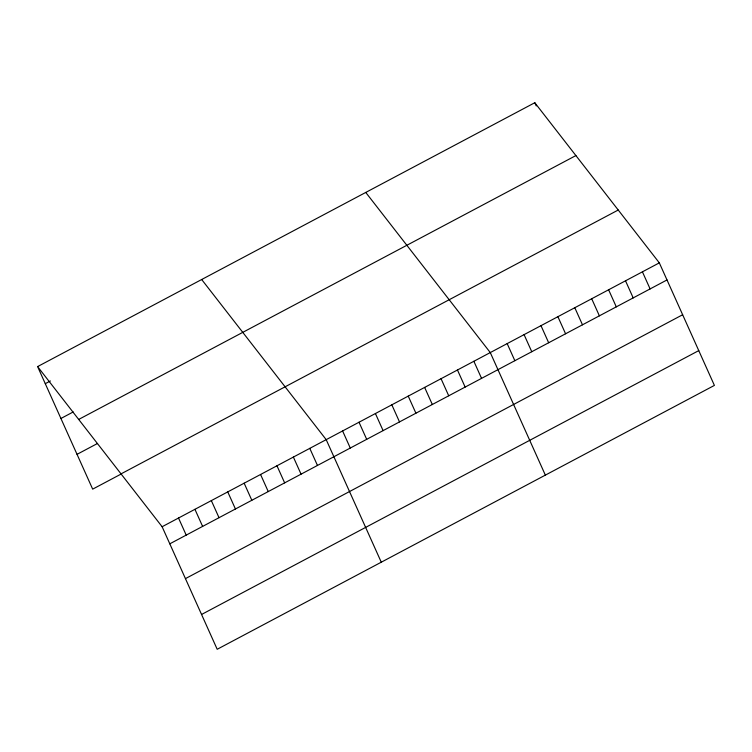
<?xml version="1.0" encoding="UTF-8"?>
<svg xmlns="http://www.w3.org/2000/svg" width="752" height="752" viewBox="0 0 752 752"><rect width="100%" height="100%" fill="white"/><g stroke="black" fill="none" stroke-linecap="round" stroke-linejoin="round"><path stroke-width="1.13" d="M37.6 366.591L534.804 102.723L659.325 262.862L714.4 385.409L217.196 649.277L162.122 526.729L37.6 366.591L92.675 489.138L121.392 473.901M45.28 383.68L50.403 380.963M60.921 418.479L73.226 411.946M78.687 419.437L575.9 155.57M77.033 454.34L97.544 443.454M121.025 473.882L618.238 210.015M162.122 526.729L659.325 262.862M169.802 543.818L667.005 279.951M185.443 578.626L682.647 314.75M201.555 614.478L698.758 350.611M365.754 192.437L490.276 352.575L545.35 475.123M201.677 279.518L326.199 439.657L381.273 562.205M642.424 271.839L650.104 288.928M625.514 280.806L633.193 297.895M534.804 102.723L536.251 105.929M608.612 289.783L616.292 306.863M591.702 298.751L599.382 315.84M574.801 307.718L582.48 324.808M557.899 316.695L565.579 333.785M540.989 325.663L548.669 342.752M524.088 334.64L531.767 351.729M507.177 343.608L514.857 360.697M473.873 361.289L481.553 378.378M457.46 369.993L465.14 387.083M441.048 378.707L448.728 395.787M424.645 387.412L432.325 404.501M408.233 396.116L415.912 413.205M391.83 404.83L399.509 421.91M375.417 413.534L383.097 430.623M359.014 422.239L366.694 439.328M342.602 430.952L350.282 448.042M309.786 448.361L317.466 465.45M293.383 457.075L301.063 474.164M276.971 465.779L284.651 482.869M260.568 474.484L268.248 491.573M244.156 483.198L251.835 500.287M227.753 491.902L235.432 508.991M211.34 500.606L219.02 517.696M194.937 509.32L202.617 526.409M178.525 518.025L186.205 535.114"/></g></svg>
